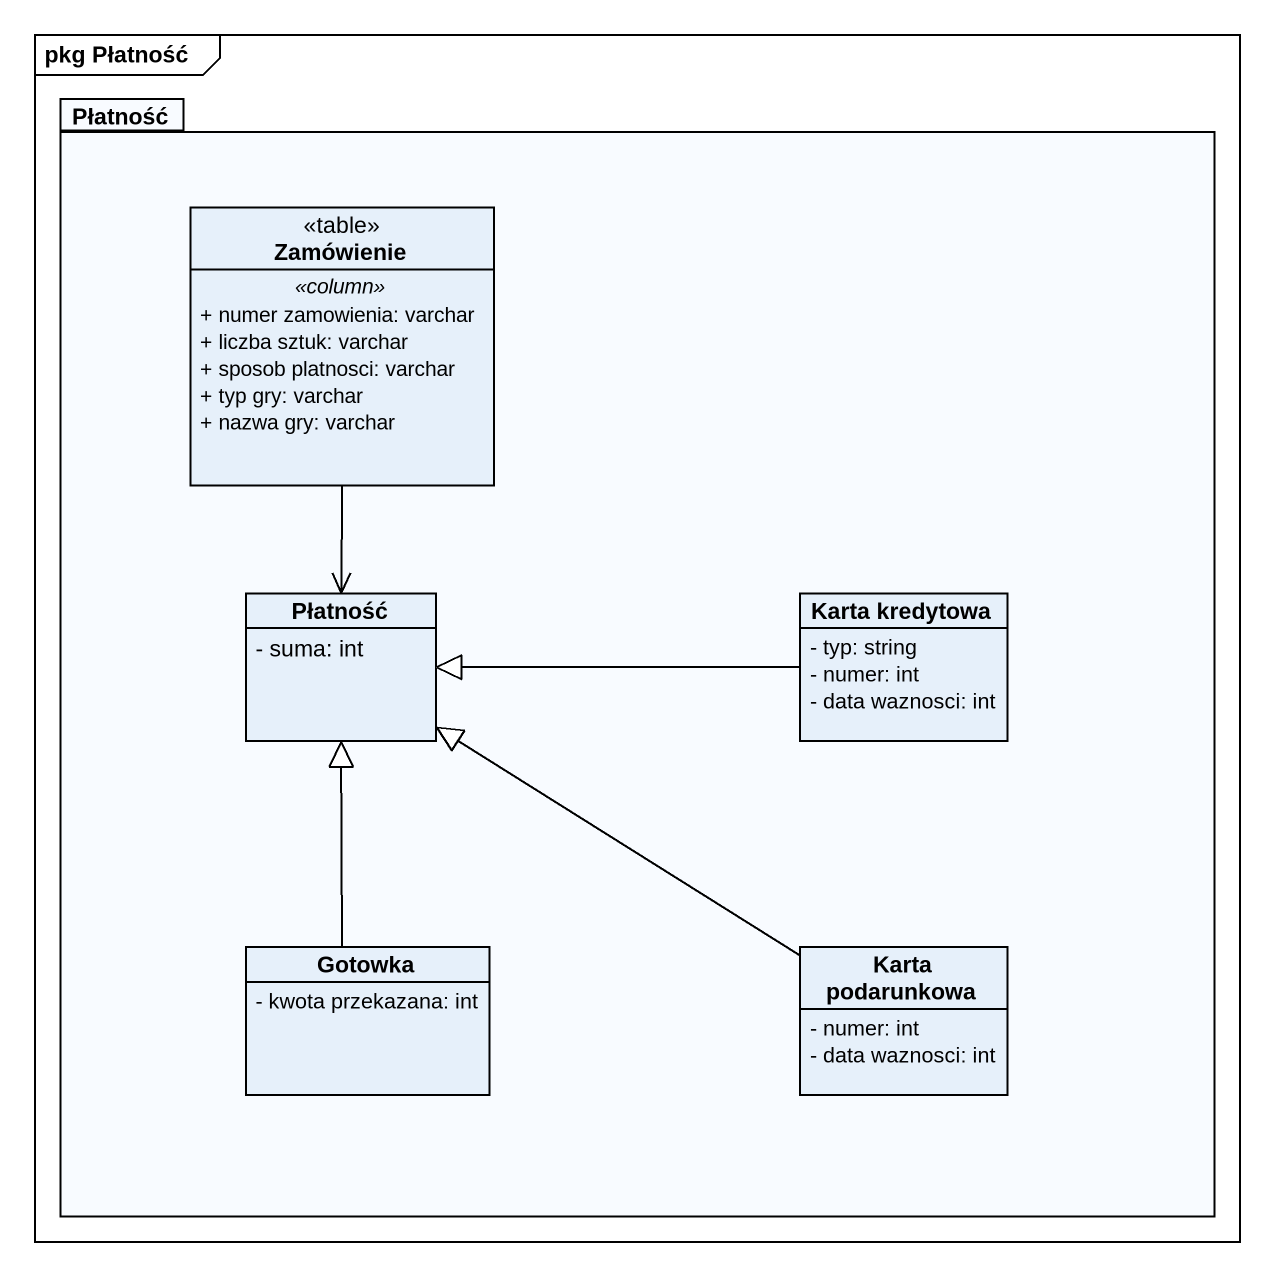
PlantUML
@startuml
mainframe pkg Płatność
hide circle
hide empty members
skinparam classAttributeIconSize 0
package Płatność {
  class Zamówienie <<table>> {
    .. <<column>> ..
    + numer zamowienia: varchar
    + liczba sztuk: varchar
    + sposob platnosci: varchar
    + typ gry: varchar
    + nazwa gry: varchar
  }
  class "Płatność" as Płatność_2 {
    - suma: int
  }
  class "Karta kredytowa" as Karta_kredytowa {
    - typ: string
    - numer: int
    - data waznosci: int
  }
  class Gotowka {
    - kwota przekazana: int
  }
  class "Karta podarunkowa" as Karta_podarunkowa {
    - numer: int
    - data waznosci: int
  }
}
Zamówienie --> Płatność_2
Karta_kredytowa -left-|> Płatność_2
Gotowka -up-|> Płatność_2
Karta_podarunkowa -up-|> Płatność_2
@enduml
